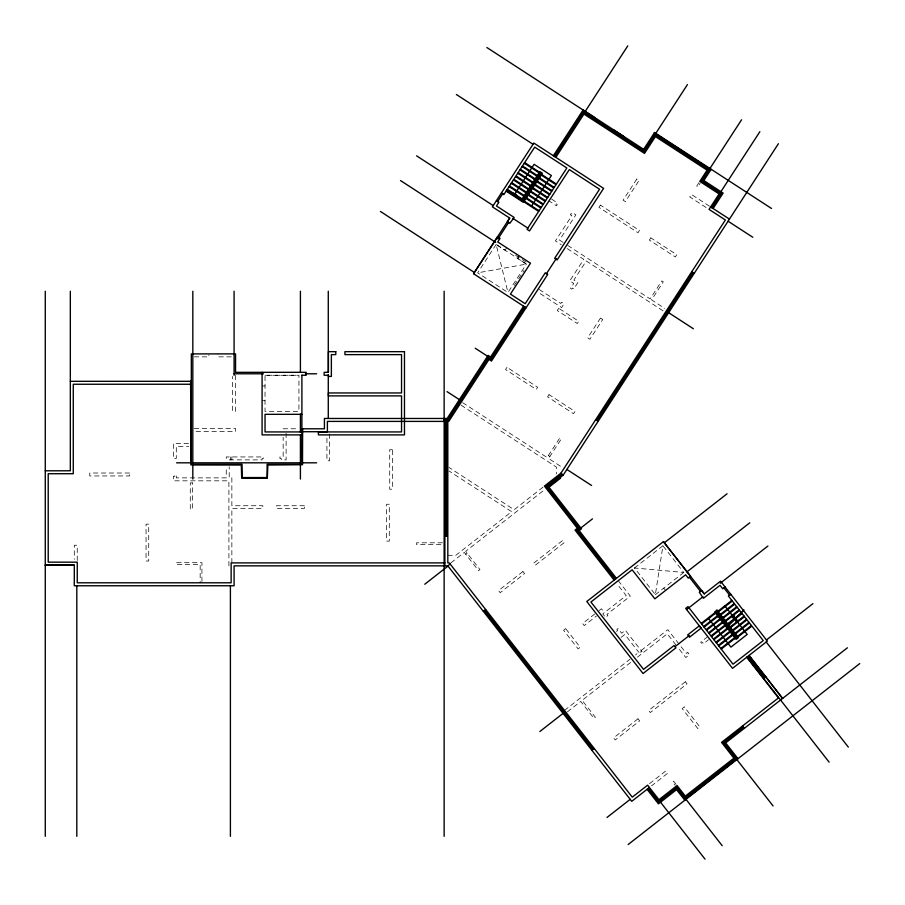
<?xml version="1.0" encoding="UTF-8"?>
<svg xmlns="http://www.w3.org/2000/svg" width="905" height="905" viewBox="0 0 905 905"><rect width="100%" height="100%" fill="white"/><g stroke="black" fill="none" stroke-linecap="round" stroke-linejoin="round"><path stroke-width="0.68" stroke-dasharray="4.53 3.39" d="M496.132 244.407L477.648 272.869L507.954 292.507L526.416 264.079L496.132 244.407L507.954 292.507M506.676 247.778L505.069 250.255L496.11 244.429M519.04 255.81L517.434 258.276L526.405 264.102L477.67 272.846M514.334 285.392L523.995 270.516M698.943 182.708L696.726 186.125L697.834 186.849L700.131 183.33M543 487.184L514.131 509.753L448.948 467.421M450.962 562.842L464.31 552.412L478.564 570.648L479.955 569.562L465.702 551.326L544.007 490.148M465.77 554.267L467.161 553.181M634.462 568.001L662.935 545.749L655.356 594.698L634.484 567.978L683.807 572.458L662.913 545.76M594.777 613.975L582.594 623.477L584.234 625.57L596.406 616.056M599.201 610.513L601.418 608.782L603.047 610.875M655.333 594.709L683.807 572.458M616.486 631.418L617.651 630.514L616.825 629.473L617.991 628.568L621.622 633.206L625.344 630.31L642.041 651.679L638.806 652.335L635.48 654.937M621.113 637.346L624.835 634.439L638.806 652.335M564.471 710.414L629.925 659.27M641.125 650.514L667.788 629.688L686.295 653.387L687.698 652.301L688.603 653.455L687.551 654.27L688.467 655.435L685.786 657.528L677.381 646.747M567.401 711.862L580.75 701.432L593.997 718.389L595.388 717.303L582.141 700.346L630.785 662.336M637.425 657.154L667.279 633.828L676.533 645.672M707.733 636.645L700.708 642.131L701.613 643.297L702.653 642.482L703.558 643.636L708.547 639.745M649.519 783.685L665.707 771.037L667.528 773.368L651.532 785.857M194.27 356.853L208.863 356.853L208.863 354.896M231.273 356.853L218.003 356.853L218.003 353.912M265.041 375.258L298.944 375.258L298.922 411.402L265.029 411.402L265.041 375.258L298.922 375.281M262.077 385.971L265.029 385.971M262.077 400.711L265.029 400.711M194.27 428.495L235.549 428.495L235.549 431.447L194.27 431.447M283.152 428.789L298.922 428.789M188.557 443.382L173.341 443.382L173.341 457.093L174.812 457.093L174.812 458.416L176.294 458.416L176.294 446.335L188.738 446.335M229.203 459.887L262.077 459.887L262.077 458.416L263.4 458.416L263.4 456.946L226.261 456.946L226.261 461.131M442.5 542.808L416.549 542.808L416.549 544.572L442.5 544.572M447.805 555.297L455.826 555.297L511.676 511.664L448.971 470.951M709.497 206.193L691.352 194.405L689.746 196.883L708.117 208.817M551.654 199.123L556.96 202.573L556.156 203.806L557.265 204.53L556.462 205.763L548.984 200.91M563.023 242.359L559.494 240.074L575.874 214.847L573.023 213.003L572.22 214.236L571.112 213.523L570.308 214.757L571.79 215.718L555.41 240.934L561.326 244.78M567.729 245.425L650.107 298.922L661.827 280.867L663.308 281.828L651.589 299.883L664.609 308.334M567.231 248.615L583.782 259.362L569.811 280.867L573.77 283.446L570.557 288.39L571.802 289.193L572.514 288.073L573.759 288.876L577.854 282.575L573.894 280.007L586.259 260.968L665.379 312.349M515.59 255.289L527.287 262.891M539.256 289.498L560.772 303.469L561.564 302.236L562.808 303.039L562.084 304.148L563.317 304.951L561.632 307.542L538.984 292.835M548.396 455.543L549.878 456.505M462.625 402.657L547.106 457.523L559.709 438.111L561.191 439.072L548.588 458.484L562.797 467.715M461.018 405.123L556.326 467.025L556.326 473.994M663.75 588.137L665.571 590.456M618.251 580.659L630.321 596.112L606.916 614.393L607.832 615.558L606.667 616.463L605.852 615.411L604.687 616.328L602.787 613.884L626.192 595.603L617.074 583.94M676.114 784.352L673.603 781.151L672.562 781.965L675.141 785.269M329.59 433.948L329.59 460.781L326.931 460.781L326.931 436.776M286.104 433.144L286.104 459.887L281.24 459.887L281.24 458.416L279.917 458.416L279.917 456.946L283.152 456.946L283.152 437.239M235.549 375.281L235.549 411.255L232.596 411.255L232.596 376.378M231.861 456.946L231.861 459.887M231.861 562.921L231.861 508.384L262.812 508.384L262.812 505.737L231.861 505.737L231.861 477.874L229.203 477.874L229.203 466.81M230.39 456.946L230.39 459.887M228.908 565.874L228.908 480.827L173.341 480.827L173.341 476.256L174.812 476.256L174.812 474.921L176.294 474.921L176.294 477.874L226.261 477.874L226.261 466.709M201.939 581.485L201.939 562.706L176.147 562.706L176.147 564.471L200.163 564.471L200.163 582.82M77.23 560.546L77.23 545.24L74.289 545.24L74.289 559.358M600.388 205.107L598.94 207.336L638.002 232.709L639.45 230.481L600.388 205.107M506.992 367.317L505.556 369.545L536.213 389.455L537.649 387.227L506.992 367.317M636.826 179.043L623.092 200.175L625.321 201.623L639.054 180.48L636.826 179.043M558.702 308.277L557.254 310.506L577.277 323.504L578.725 321.286L558.702 308.277M549.03 394.614L547.582 396.843L573.544 413.698L574.992 411.481L549.03 394.614M650.819 237.868L649.371 240.097L675.334 256.952L676.782 254.724L650.819 237.868M600.513 318.028L587.673 337.814L589.902 339.262L602.741 319.476L600.513 318.028M522.92 571.53L498.531 590.58L500.171 592.673L524.561 573.612L522.92 571.53M562.412 540.67L533.611 563.182L535.24 565.263L564.053 542.762L562.412 540.67M565.682 628.647L563.6 630.287L578.114 648.874L580.207 647.233L565.682 628.647M637.991 718.808L613.601 737.869L615.242 739.962L639.631 720.9L637.991 718.808M685.39 681.782L648.681 710.459L650.31 712.552L687.019 683.875L685.39 681.782M684.293 706.952L682.2 708.592L697.721 728.457L699.803 726.817L684.293 706.952M392.374 449.717L389.727 449.717L389.727 489.22L392.374 489.22L392.374 449.717M129.562 473.01L89.765 473.01L89.765 475.962L129.562 475.962L129.562 473.01M192.505 482.885L190.288 482.885L190.288 509.119L192.505 509.119L192.505 482.885M389.286 504.255L386.627 504.255L386.627 541.111L389.286 541.111L389.286 504.255M304.385 505.737L276.376 505.737L276.376 508.384L304.385 508.384L304.385 505.737M148.725 524.153L146.067 524.153L146.067 561.01L148.725 561.01L148.725 524.153"/><path stroke-width="1.36" d="M736.297 620.491L736.059 622.154L737.914 620.264L736.297 620.491L747.191 634.428L730.923 647.132L708.604 618.556M733.932 617.47L734.555 615.954L732.326 617.696L733.932 617.47L724.86 605.852M509.707 186.973L510.115 186.351L523.712 195.186L523.305 195.797M514.04 180.287L514.447 179.676L528.045 188.5L527.638 189.122M534.142 179.111L534.55 178.489L520.952 169.665L520.545 170.276M538.475 172.436L538.882 171.814L525.285 162.991L524.877 163.601M527.015 198.206L526.62 198.828L540.217 207.652L540.613 207.041M547.118 197.03L546.711 197.641L533.113 188.817L533.52 188.195M551.45 190.344L551.055 190.966L537.446 182.131L537.853 181.52M497.512 201.691L502.875 193.432M518.384 173.613L518.78 173.002L532.378 181.826L531.982 182.448M522.717 166.939L523.113 166.328L536.71 175.151L536.314 175.774M514.345 194.722L515.986 194.405L513.599 193.263L514.345 194.722L534.086 164.314L551.394 175.547L531.642 205.955M521.144 199.134L521.54 198.523L507.943 189.688L507.535 190.31M525.477 192.46L525.873 191.849L512.275 183.014L511.879 183.625M529.81 185.785L530.206 185.163L516.608 176.339L516.212 176.95M526.065 307.791L473.564 273.729L497.569 236.771L500.069 238.354L497.739 241.94L530.5 263.208L510.431 294.114L525.194 303.707L545.274 272.801L547.74 274.407L491.46 361.072L488.994 359.466L448.767 421.402L447.817 421.402L447.817 562.899L449.253 562.899L632.278 797.158L647.607 785.178L658.953 799.692L677.076 785.54L685.334 796.106L733.887 758.175L721.545 742.383L778.458 697.913L746.874 657.494M509.696 218.105L507.366 221.691L509.854 223.275L514.164 217.46L496.483 205.978L498.893 202.268L496.426 200.661M521.755 199.541L539.9 171.599L542.378 173.206L523.429 202.381L506.121 191.136M473.587 273.706L509.719 218.082L492.388 206.86L533.837 143.058L603.612 188.376L557.129 259.95L554.663 258.344L599.54 189.236L569.313 169.608L529.493 230.922L527.027 229.316L566.847 168.002L534.697 147.13L503.87 194.598L501.404 192.991M522.377 199.937L540.115 172.617L541.348 173.421L523.214 201.363L506.517 190.525M522.683 200.141L540.025 173.432M497.92 238.954L508.678 222.381M523.305 200.537L540.647 173.839M553.34 155.762L583.069 110.003L594.789 117.65M531.348 191.532L530.952 192.154L544.55 200.978L544.946 200.367M535.681 184.858L535.285 185.468L548.883 194.304L549.29 193.693M540.025 178.183L539.618 178.794L553.215 187.629L553.622 187.007M554.358 156.384L583.42 111.632L643.987 150.965L654.903 134.155L709.543 169.642L702.246 180.887L721.523 193.41L712.133 207.879M554.844 156.701L583.589 112.446L644.168 151.78L655.084 134.969L708.728 169.812L701.432 181.057L720.708 193.58L711.635 207.55M585.23 111.406L627.776 45.884M555.84 157.346L583.94 114.075L644.507 153.409L655.424 136.598L707.099 170.163L699.791 181.407L719.079 193.93L709.045 209.383L725.369 219.983L560.942 473.168L544.403 486.087L577.345 528.249L575.026 530.07L614.133 580.128M538.441 210.379L538.045 210.989L524.448 202.166L524.843 201.544M542.785 203.704L542.378 204.315L528.78 195.491L529.187 194.869M555.783 183.67L555.387 184.292L541.79 175.457L542.186 174.846M523.599 306.184L490.578 357.011L488.112 355.405L447.149 418.472L324.431 418.472L324.431 428.789L301.874 428.789M524.583 306.829L490.94 358.618L488.474 357.023L447.817 419.626L446.052 419.626L446.052 536.371M546.349 273.853L556.315 258.502M525.081 307.146L491.121 359.443L488.643 357.837L448.133 420.225L446.64 420.225L446.64 536.371M642.392 148.556L643.625 149.359L654.564 132.526L771.501 208.467M655.797 133.329L687.427 84.618M686.352 155.547L687.427 153.895M709.939 168.488L741.568 119.777M711.183 169.292L703.852 180.559L723.14 193.082L713.106 208.535M720.934 191.622L759.872 131.666M596.7 420.271L692.71 272.416M597.198 420.587L693.207 272.744M563.125 475.216L778.413 143.703M743.989 609.936L735.527 618.556L734.068 617.945L736.172 620.016L734.702 619.405L726.285 627.957M561.666 474.096L546.066 486.29L579.008 528.452L576.677 530.273L615.061 579.404M562.096 474.514L546.892 486.392L579.833 528.554L577.503 530.375L615.536 579.042M45.273 565.116L74.312 565.116L74.289 585.773L234.09 585.75L234.09 565.851L447.817 565.851L450.147 564.041M424.773 584.234L447.998 566.089M548.996 487.173L560.614 478.1M580.852 527.943L592.47 518.87M483.394 611.384L485.714 609.563M663.444 541.609L586.779 601.497L643.048 673.512L675.922 647.833L674.101 645.514L643.557 669.372L590.92 602.006L632.154 569.788L654.847 598.827L685.628 574.788L688.253 578.148L690.583 576.338L663.422 541.631L704.282 593.872L701.635 590.524L699.327 592.323L703.423 598.284L720.029 585.309L722.756 588.793L725.075 586.983M664.293 542.819L727.077 493.768M686.974 571.858L749.759 522.807M704.26 593.895L720.538 581.168L767.35 641.125L732.53 668.331L685.696 608.398L688.026 606.576L733.027 664.191L763.232 640.593L728.378 595.999L730.708 594.178M686.601 609.551L702.936 596.791M720.29 583.239L767.915 546.032M539.844 731.512L563.068 713.366M701.635 623.998L715.572 613.115M717.891 611.294L731.828 600.411M716.149 612.662L717.314 611.757M675.051 646.645L689.316 635.502M704.079 627.142L718.016 616.248M720.346 614.438L734.283 603.544M706.534 630.276L720.471 619.382M722.79 617.572L736.738 606.678M708.977 633.409L722.925 622.527M725.244 620.706L739.181 609.812M711.432 636.543L725.369 625.66M727.699 623.839L741.636 612.957M713.887 639.688L727.824 628.794M730.143 626.984L744.08 616.09M716.33 642.822L730.267 631.928M732.598 630.118L746.534 619.224M718.785 645.955L732.722 635.072M735.041 633.251L748.989 622.357M721.24 649.089L735.177 638.206M735.754 637.754L736.919 636.837M737.496 636.385L751.433 625.502M591.927 750.302L594.257 748.492M766.411 639.982L812.928 603.646M763.481 678.75L765.811 676.929M606.995 817.464L630.231 799.319M649.428 787.497L631.747 801.321L447.817 565.851M743.401 726.794L723.197 742.586L735.539 758.379L685.13 797.769L676.872 787.192L658.75 801.355L648.5 788.221M743.774 727.258L724.023 742.688L736.365 758.481L685.028 798.595L676.77 788.029L658.648 802.181L648.037 788.594M847.408 647.788L725.663 742.915L738.005 758.707M684.553 799.896L737.745 758.333M628.138 844.535L859.75 663.58M234.09 373.788L263.468 373.788M305.438 373.788L316.637 373.788M301.885 375.258L306.161 375.258L306.161 372.306L235.549 372.34L235.56 353.889L191.328 353.912L191.34 464.288L242.054 464.288L242.054 477.557L267.111 477.557L267.111 464.288L301.897 464.288L301.897 375.1M70.307 381.322L191.34 381.31M191.34 384.252L73.271 384.252L73.271 473.722L48.214 473.722L48.214 562.163L77.253 562.163L77.253 582.797L231.137 582.797L231.137 562.899L444.875 562.899M301.885 414.32L265.041 414.32L265.041 431.934L301.885 431.934M444.875 421.402L327.395 421.402L327.395 431.719L301.897 431.719M301.885 434.886L262.088 434.886L262.088 372.306M176.599 462.817L316.637 462.817M45.25 470.804L70.33 470.781L70.33 291.24M45.25 565.139L74.289 565.139M654.315 132.888L710.934 169.665M486.89 47.535L643.647 149.336M613.579 129.845L623.602 136.35M710.651 206.917L729.441 219.112M728.073 221.216L752.802 237.268M456.38 94.516L533.09 144.325M691.725 271.783L694.203 273.389M524.267 163.205L539.097 172.832M539.719 173.24L540.952 174.043M541.575 174.439L556.405 184.077M522.095 166.543L536.925 176.17M539.403 177.776L554.233 187.414M519.923 169.88L534.765 179.507M537.231 181.113L552.073 190.751M517.762 173.217L532.593 182.844M535.07 184.45L549.901 194.089M515.59 176.554L530.432 186.192M532.898 187.788L547.729 197.426M513.429 179.891L528.26 189.53M530.737 191.125L545.568 200.763M511.257 183.229L526.088 192.867M528.565 194.473L543.396 204.1M509.085 186.566L523.927 196.204M526.393 197.81L541.235 207.437M506.924 189.903L523.61 200.74M524.233 201.148L539.063 210.775M668.671 312.7L693.388 328.753M416.572 155.83L493.27 205.639M512.954 218.422L527.988 228.184M400.508 180.559L495.702 242.37M380.439 211.465L474.458 272.518M595.716 419.626L598.182 421.232M475.204 348.221L487.569 356.253M447.025 391.616L459.389 399.648M566.869 469.446L591.599 485.499M723.751 587.673L729.815 595.422M766.162 641.962L848.336 747.134M745.958 619.676L746.41 620.264L733.627 630.242L733.174 629.665M731.251 600.863L731.704 601.44L718.932 611.429L718.48 610.841M733.706 603.997L734.159 604.585L721.375 614.563L720.923 613.986M736.15 607.131L736.602 607.719L723.83 617.696L723.378 617.12M738.604 610.275L739.057 610.852L726.274 620.83L725.821 620.253M741.048 613.409L741.512 613.986L728.729 623.975L728.276 623.387M743.503 616.543L743.955 617.12L731.183 627.108L730.731 626.52M748.401 622.81L748.854 623.398L736.082 633.376L735.629 632.799M750.856 625.955L751.308 626.532L738.525 636.509L738.073 635.932M717.02 611.984L736.625 637.063M689.259 577.039L700.549 591.497M716.443 612.436L736.048 637.527M729.69 632.38L729.238 631.803L716.466 641.781L716.918 642.369M714.995 613.567L714.531 612.99L701.76 622.968L702.212 623.545M717.439 616.701L716.986 616.124L704.214 626.102L704.667 626.69M719.894 619.835L719.441 619.258L706.658 629.247L707.11 629.823M722.337 622.979L721.885 622.391L709.113 632.38L709.565 632.957M724.792 626.113L724.339 625.536L711.556 635.514L712.02 636.091M727.247 629.247L726.783 628.67L714.011 638.647L714.464 639.235M732.145 635.525L731.692 634.937L718.909 644.926L719.362 645.503M734.589 638.659L734.136 638.07L721.364 648.059L721.817 648.636M748.265 656.408L764.872 677.653M747.802 656.77L764.408 678.026M746.942 656.973L829.116 762.146M560.942 473.168L563.148 475.193L548.521 486.619L581.463 528.78L579.166 530.579L616.441 578.34M742.451 726.048L744.261 728.367M736.862 759.589L773.074 805.936M685.99 799.341L722.19 845.689M684.825 800.246L676.567 789.68L658.421 803.855L647.098 789.318M660.537 802.203L705.006 859.117M484.786 610.298L593.329 749.216M484.322 610.66L592.854 749.578M444.875 418.449L444.875 565.851M444.14 291.24L444.14 836.333M444.117 418.472L444.117 421.425M328.277 291.24L328.277 371.808M328.277 374.636L328.277 418.449M302.632 428.789L302.508 464.706L267.846 465.034L267.326 478.259L241.703 478.213L241.307 465.034L191.057 464.978L190.604 381.322M300.415 291.24L300.415 371.729M300.415 414.083L300.415 432.443M300.415 435.26L300.415 479.028M234.09 291.24L234.09 375.258M230.402 585.75L230.402 836.333M192.822 291.24L192.822 479.028M76.812 585.75L76.812 836.333M45.273 291.24L45.273 836.333M716.986 610.14L714.667 611.95L736.082 639.36L738.401 637.55L716.986 610.14M716.862 611.169L715.697 612.074L736.206 638.33L737.371 637.425L716.862 611.169M699.305 625.819L687.698 634.891L689.508 637.211L701.126 628.138L699.305 625.819M335.789 351.672L328.425 351.672L328.425 372.306L324.148 372.306L324.148 375.258L328.425 375.258L328.425 376.435L331.366 376.435L331.366 354.624L335.789 354.624L335.789 351.672M404.478 351.672L344.929 351.672L344.929 354.624L401.537 354.624L401.537 392.951L328.425 392.951L328.425 395.892L401.537 395.892L401.537 431.934L318.402 431.934L318.402 434.886L404.478 434.886L404.478 351.672M782.599 698.422L749.023 655.446L782.576 698.445"/></g></svg>
